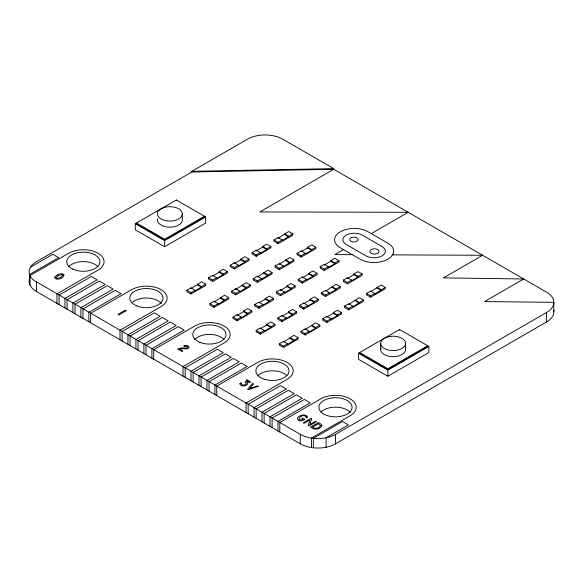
<?xml version="1.0" encoding="UTF-8"?>
<svg xmlns="http://www.w3.org/2000/svg" width="583" height="583" viewBox="0 0 583 583"><rect width="100%" height="100%" fill="white"/><g stroke="black" fill="none" stroke-linecap="round" stroke-linejoin="round"><path stroke-width="0.87" d="M29.995 285.065L29.995 275.584L29.361 273.74A24.88 14.364 0 0 1 29.995 268.151L31.045 266.365A24.88 14.364 0 0 1 36.438 261.709L191.822 172L191.822 171.322L247.52 139.162A24.88 14.364 0 0 1 282.704 139.162L333.716 168.611L333.716 169.289L546.562 292.178A24.88 14.364 0 0 1 546.562 312.488L546.562 321.969L335.48 443.838A24.88 14.364 0 0 1 327.406 446.95L324.323 447.555A24.88 14.364 0 0 1 314.638 447.919L311.446 447.555A24.88 14.364 0 0 1 300.296 443.838L36.438 291.5A24.88 14.364 0 0 1 29.995 285.065L29.361 283.221A24.88 14.364 0 0 1 29.361 279.468M30.615 267.101L52.856 254.261L58.715 257.65L29.609 274.455L29.609 283.936M135.292 223.704L176.343 200.005L205.661 216.934L205.661 223.027L164.61 246.726L135.292 229.797L135.292 223.704L164.61 240.633L205.661 216.934M164.61 239.278L204.487 216.257L204.487 216.934L164.61 239.956L136.466 223.704L136.466 223.027L164.61 239.278L164.61 239.956M186.866 290.261L190.969 287.893L195.079 290.261L195.079 290.939L205.631 284.169L205.631 285.524L190.969 293.985L186.866 291.617L186.866 290.261L190.969 292.637L195.079 290.261M191.69 288.155L201.529 281.8L205.631 284.169M219.121 271.649L223.223 269.273L227.326 271.649L227.326 272.997L212.664 281.465L208.561 279.089L208.561 277.741L212.664 275.365L216.774 277.741L216.774 278.419L223.223 274.695L223.223 274.017L219.121 271.649L219.121 272.319L212.664 276.043L212.664 275.365M240.815 259.122L244.918 256.753L249.021 259.122L249.021 260.477L234.359 268.938L230.256 266.569L230.256 265.214L234.359 262.846L238.469 265.214L238.469 265.892L244.918 262.168L244.918 261.49L240.815 259.122L240.815 259.799L234.359 263.523L234.359 262.846M262.663 246.507L266.766 244.131L270.876 246.507L270.876 247.855L256.214 256.323L252.111 253.948L252.111 252.599L256.214 250.231L260.317 252.599L260.317 253.277L266.766 249.553L266.766 248.875L262.663 246.507L262.663 247.177L256.214 250.901L256.214 250.231M274.032 239.941L278.135 237.572L282.238 239.941L282.238 240.619L292.79 233.849L292.79 235.204L278.135 243.665L274.032 241.296L274.032 239.941L278.135 242.309L282.238 239.941M278.135 237.572L278.135 238.25L288.687 231.48L292.79 233.849M208.561 277.741L212.664 280.11L216.774 277.741M223.223 274.017L227.326 271.649M230.256 265.214L234.359 267.582L238.469 265.214M244.918 261.49L249.021 259.122M252.111 252.599L256.214 254.968L260.317 252.599M266.766 248.875L270.876 246.507M209.902 303.663L214.005 301.294L218.115 303.663L218.115 304.341L228.667 297.57L228.667 298.926L214.005 307.387L209.902 305.018L209.902 303.663L214.005 306.031L218.115 303.663M214.005 301.294L214.005 301.972L224.564 295.202L228.667 297.57M231.597 291.136L235.7 288.767L239.81 291.136L239.81 291.813L250.362 285.043L250.362 286.399L235.7 294.86L231.597 292.491L231.597 291.136L235.7 293.511L239.81 291.136M235.7 288.767L235.7 289.445L246.259 282.675L250.362 285.043M253.292 278.616L257.394 276.24L261.505 278.616L261.505 279.293L272.057 272.516L272.057 273.872L257.394 282.34L253.292 279.964L253.292 278.616L257.394 280.984L261.505 278.616M258.116 276.51L267.954 270.148L272.057 272.516M275.147 265.994L279.25 263.625L283.353 265.994L283.353 266.671L293.905 259.901L293.905 261.257L279.25 269.718L275.147 267.349L275.147 265.994L279.25 268.369L283.353 265.994M279.25 264.303L289.802 257.533L293.905 259.901M307.62 247.25L311.723 244.882L315.826 247.25L315.826 248.598L301.171 257.067L297.068 254.698L297.068 253.343L301.171 250.974L305.273 253.343L305.273 254.02L311.723 250.296L311.723 249.619L307.62 247.25L307.62 247.928L301.171 251.652L301.171 250.974M297.068 253.343L301.171 255.711L305.273 253.343M311.723 249.619L315.826 247.25M343.518 249.619L334.89 254.603L352.285 254.684M371.269 233.601L408.187 212.285L259.836 211.942L333.716 169.289L191.822 172M243.57 310.972L247.673 308.604L251.776 310.972L251.776 312.328L237.121 320.788L233.018 318.42L233.018 317.065L237.121 314.696L241.224 317.065L241.224 317.742L247.673 314.018L247.673 313.341L243.57 310.972L243.57 311.65L237.835 314.958M265.265 298.445L269.368 296.077L273.471 298.445L273.471 299.8L258.816 308.261L254.713 305.893L254.713 304.537L258.816 302.169L262.918 304.537L262.918 305.215L269.368 301.491L269.368 300.813L265.265 298.445L265.265 299.123L258.816 302.847L258.816 302.169M286.96 285.918L291.063 283.549L295.166 285.918L295.166 287.273L280.51 295.734L276.408 293.366L276.408 292.01L280.51 289.642L284.613 292.01L284.613 292.688L291.063 288.964L291.063 288.286L286.96 285.918L286.96 286.596L280.51 290.319L280.51 289.642M308.808 273.303L312.918 270.935L317.021 273.303L317.021 274.659L302.358 283.119L298.256 280.751L298.256 279.395L302.358 277.027L306.469 279.395L306.469 280.073L312.918 276.349L312.918 275.672L308.808 273.303L308.808 273.981L302.358 277.705L302.358 277.027M330.729 260.645L334.839 258.276L338.942 260.645L338.942 262L324.279 270.468L320.176 268.093L320.176 266.744L324.279 264.369L328.382 266.744L328.382 267.422L334.839 263.698L334.839 263.02L330.729 260.645L330.729 261.322L324.279 265.046L324.279 264.369M233.018 317.065L237.121 319.433L241.224 317.065M247.673 313.341L251.776 310.972M254.713 304.537L258.816 306.906L262.918 304.537M269.368 300.813L273.471 298.445M276.408 292.01L280.51 294.386L284.613 292.01M291.063 288.286L295.166 285.918M298.256 279.395L302.358 281.764L306.469 279.395M312.918 275.672L317.021 273.303M320.176 266.744L324.279 269.113L328.382 266.744M334.839 263.02L338.942 260.645M266.737 324.337L270.84 321.969L274.943 324.337L274.943 325.693L260.288 334.154L256.185 331.785L256.185 330.43L260.288 328.061L264.391 330.43L264.391 331.108L270.84 327.384L270.84 326.706L266.737 324.337L266.737 325.015L261.002 328.324M288.432 311.81L292.535 309.442L296.638 311.81L296.638 313.166L281.983 321.634L277.88 319.258L277.88 317.91L281.983 315.534L286.085 317.91L286.085 318.58L292.535 314.856L292.535 314.186L288.432 311.81L288.432 312.488L281.983 316.212L281.983 315.534M310.127 299.29L314.23 296.915L318.333 299.29L318.333 300.639L303.677 309.107L299.575 306.738L299.575 305.383L303.677 303.014L307.78 305.383L307.78 306.06L314.23 302.337L314.23 301.659L310.127 299.29L310.127 299.968L303.677 303.692L303.677 303.014M325.525 290.392L325.525 291.07L336.085 284.3L340.188 286.668L340.188 288.024L325.525 296.492L321.422 294.116L321.422 292.768L325.525 290.392L329.635 292.768L329.635 293.438L328.265 292.651M353.896 274.017L358.006 271.649L362.109 274.017L362.109 275.373L347.446 283.834L343.343 281.465L343.343 280.11L347.446 277.741L351.556 280.11L351.556 280.787L358.006 277.063L358.006 276.386L353.896 274.017L353.896 274.695L347.446 278.419L347.446 277.741M256.185 330.43L260.288 332.798L264.391 330.43M270.84 326.706L274.943 324.337M277.88 317.91L281.983 320.278L286.085 317.91M292.535 314.186L296.638 311.81M299.575 305.383L303.677 307.751L307.78 305.383M314.23 301.659L318.333 299.29M321.422 292.768L325.525 295.136L329.635 292.768M331.982 286.668L336.085 289.044L340.188 286.668M343.343 280.11L347.446 282.478L351.556 280.11M358.006 276.386L362.109 274.017M329.635 293.438L336.085 289.715L336.085 289.044M279.352 343.795L283.462 341.427L287.565 343.795L287.565 344.473L298.117 337.703L298.117 339.058L283.462 347.519L279.352 345.151L279.352 343.795L283.462 346.164L287.565 343.795M283.462 341.427L283.462 342.104L294.014 335.334L298.117 337.703M305.157 328.899L305.157 329.577L315.709 322.807L319.812 325.176L319.812 326.531L305.157 334.999L301.047 332.623L301.047 331.275L305.157 328.899L309.26 331.275L309.26 331.946L307.89 331.159M333.301 312.656L337.404 310.28L341.507 312.656L341.507 314.004L326.852 322.472L322.742 320.103L322.742 318.748L326.852 316.38L330.955 318.748L330.955 319.426L337.404 315.702L337.404 315.024L333.301 312.656L333.301 313.333L326.852 317.05L326.852 316.38M344.597 306.133L348.7 303.758L352.802 306.133L352.802 306.804L363.362 300.034L363.362 301.389L348.7 309.857L344.597 307.481L344.597 306.133L348.7 308.502L352.802 306.133M348.7 304.435L359.259 297.665L363.362 300.034M366.518 293.475L370.62 291.106L374.723 293.475L374.723 294.153L385.283 287.383L385.283 288.738L370.62 297.199L366.518 294.83L366.518 293.475L370.62 295.843L374.723 293.475M370.62 291.106L370.62 291.784L381.173 285.014L385.283 287.383M301.047 331.275L305.157 333.644L309.26 331.275M311.606 325.176L315.709 327.551L319.812 325.176M322.742 318.748L326.852 321.116L330.955 318.748M337.404 315.024L341.507 312.656M309.26 331.946L315.709 328.222L315.709 327.551M358.523 353.218L399.566 329.519L428.884 346.448L428.884 352.54L387.841 376.239L358.523 359.31L358.523 353.218L387.841 370.147L428.884 346.448M387.841 368.791L427.711 345.77L427.711 346.448L387.841 369.469L359.696 353.218L359.696 352.54L387.841 368.791L387.841 369.469M56.959 303.349L56.959 293.868L98.002 270.169A20.733 11.966 0 0 0 98.002 253.248A20.733 11.966 0 0 0 68.685 253.248L29.995 275.584A24.88 14.364 0 0 0 34.288 280.605L300.296 434.357A24.88 14.364 0 0 0 311.446 438.073L314.638 438.445A24.88 14.364 0 0 0 324.323 438.073L327.406 437.469A24.88 14.364 0 0 0 335.48 434.357L546.562 312.488M191.822 171.322L333.716 168.611M392.461 254.866L482.651 255.274L443.481 277.894L523.694 278.973L484.524 301.586L553.85 302.329L553.85 311.81M284.584 233.849L288.687 236.217M377.07 287.383L381.173 289.751M284.584 234.526L288.687 236.895M307.62 247.928L311.723 250.296M330.729 261.322L334.839 263.698M353.896 274.695L358.006 277.063M377.07 288.06L381.173 290.429M285.699 259.901L289.802 262.27M355.149 300.034L359.259 302.409M262.663 247.177L266.766 249.553M285.699 260.579L289.802 262.948M308.808 273.981L312.918 276.349M331.982 287.346L336.085 289.715M355.149 300.711L359.259 303.08M263.844 272.516L267.954 274.892M240.815 259.799L244.918 262.168M263.844 273.194L267.954 275.57M286.96 286.596L291.063 288.964M310.127 299.968L314.23 302.337M333.301 313.333L337.404 315.702M242.149 285.043L246.259 287.412M219.121 272.319L223.223 274.695M242.149 285.721L246.259 288.089M265.265 299.123L269.368 301.491M288.432 312.488L292.535 314.856M311.606 325.853L315.709 328.222M197.426 284.169L201.529 286.537M220.454 297.57L224.564 299.939M289.911 337.703L294.014 340.071M197.426 284.847L201.529 287.215M220.454 298.248L224.564 300.617M243.57 311.65L247.673 314.018M266.737 325.015L270.84 327.384M289.911 338.38L294.014 340.749M405.557 343.402A12.44 7.178 0 0 1 386.893 349.618A12.44 7.178 0 0 1 386.893 337.185A12.44 7.178 0 0 1 405.557 343.402L405.557 349.494A12.44 7.178 0 0 1 392.031 356.65A12.44 7.178 0 0 1 380.867 348.248M399.566 329.519L399.566 330.197M387.841 370.147L387.841 376.239M380.677 343.402L380.677 349.494M370.62 295.843L370.62 297.199M348.7 308.502L348.7 309.857M347.446 282.478L347.446 283.834M335.48 434.357L335.48 443.838M326.852 321.116L326.852 322.472M326.137 447.197L326.137 437.724L348.379 424.883L342.512 421.494L313.406 438.299L313.406 447.78M325.525 295.136L325.525 296.492M324.279 269.113L324.279 270.468M311.446 447.555L311.446 438.073L350.135 415.737A20.733 11.966 0 0 0 350.135 398.816A20.733 11.966 0 0 0 320.818 398.816L279.774 422.507L279.774 431.988M305.157 333.644L305.157 334.999M303.677 307.751L303.677 309.107M302.358 281.764L302.358 283.119M301.171 255.711L301.171 257.067M300.296 434.357L300.296 443.838M283.462 346.164L283.462 347.519M281.983 320.278L281.983 321.634M280.51 294.386L280.51 295.734M279.25 268.369L279.25 269.718M278.135 242.309L278.135 243.665M277.953 430.939L277.953 421.458L310.207 402.838L304.341 399.457L272.093 418.077L272.093 427.558M269.98 426.333L269.98 416.86L302.227 398.24L296.368 394.851L264.121 413.471L264.121 422.952M262.007 421.735L262.007 412.254L294.255 393.634L288.396 390.246L256.141 408.865L256.141 418.346M260.288 328.061L260.288 328.739M260.288 332.798L260.288 334.154M258.816 306.906L258.816 308.261M257.394 276.24L257.394 276.918M257.394 280.984L257.394 282.34M256.214 254.968L256.214 256.323M254.035 417.129L254.035 407.648L286.282 389.029L280.416 385.647L248.169 404.267L248.169 413.741M246.055 412.524L246.055 403.042L287.106 379.351A20.733 11.966 0 0 0 287.106 362.422A20.733 11.966 0 0 0 257.788 362.422L216.738 386.121L216.738 395.595M237.121 314.696L237.121 315.374M237.121 319.433L237.121 320.788M235.7 293.511L235.7 294.86M234.359 267.582L234.359 268.938M214.923 394.545L214.923 385.072L247.17 366.452L241.311 363.063L209.057 381.683L209.057 391.164M214.005 306.031L214.005 307.387M212.664 280.11L212.664 281.465M206.95 389.947L206.95 380.466L239.198 361.846L233.331 358.458L201.084 377.077L201.084 386.558M198.971 385.341L198.971 375.86L231.225 357.241L225.359 353.859L193.111 372.479L193.111 381.952M190.969 287.893L190.969 288.57M190.969 292.637L190.969 293.985M190.998 380.735L190.998 371.254L223.245 352.635L217.386 349.253L185.139 367.873L185.139 377.354M183.026 376.13L183.026 366.656L224.069 342.957A20.733 11.966 0 0 0 224.069 326.028A20.733 11.966 0 0 0 194.751 326.028L153.708 349.727L153.708 359.208M182.326 213.888A12.44 7.178 0 0 1 163.67 220.104A12.44 7.178 0 0 1 163.67 207.665A12.44 7.178 0 0 1 182.326 213.888L182.326 219.98A12.44 7.178 0 0 1 168.808 227.137A12.44 7.178 0 0 1 157.643 218.734M176.343 200.005L176.343 200.683M164.61 240.633L164.61 246.726M151.886 358.159L151.886 348.678L184.141 330.058L178.274 326.669L146.027 345.289L146.027 354.77M143.914 353.553L143.914 344.072L176.161 325.452L170.302 322.071L138.054 340.691L138.054 350.164M135.941 348.947L135.941 339.466L168.188 320.847L162.329 317.465L130.075 336.085L130.075 345.566M127.968 344.342L127.968 334.868L160.216 316.248L154.349 312.86L122.102 331.479L122.102 340.96M119.989 339.743L119.989 330.262L161.039 306.563A20.733 11.966 0 0 0 161.039 289.634A20.733 11.966 0 0 0 131.722 289.634L90.671 313.333L90.671 322.814M88.856 321.765L88.856 312.284L121.104 293.664L115.245 290.283L82.99 308.903L82.99 318.376M80.884 317.159L80.884 307.678L113.131 289.066L107.265 285.677L75.018 304.297L75.018 313.778M72.904 312.554L72.904 303.08L105.159 284.46L99.292 281.072L67.045 299.691L67.045 309.172M64.932 307.955L64.932 298.474L97.186 279.855L91.32 276.466L59.072 295.085L59.072 304.566M36.438 282.019L36.438 291.5M553.639 309.937A24.88 14.364 0 0 1 546.562 321.969M132.727 302.14A16.586 9.576 0 0 1 161.36 303.473M194.678 339.576A16.586 9.576 0 0 1 209.188 334.394A16.586 9.576 0 0 1 223.93 339.35M258.116 375.539A16.586 9.576 0 0 1 286.843 375.612M321.087 411.999A16.586 9.576 0 0 1 335.961 407.182A16.586 9.576 0 0 1 350.325 412.494M68.779 266.606A16.586 9.576 0 0 1 83.486 261.614A16.586 9.576 0 0 1 98.039 266.744M239.992 383.665L239.963 384.357C241.53 386.944 245.807 386.318 247.549 384.204A3.053 1.764 0 0 0 247.615 383.14L247.024 382.419L251.018 382.105L246.82 379.766L246.099 380.182L248.343 381.617L244.933 381.799L246.281 383.585L245.414 384.707L242.637 385.123L241.515 384.532L241.333 383.731C242.499 382.594 239.948 382.375 239.992 383.665M306.17 416.852L306.141 417.647L306.775 417.924L307.452 417.581L307.54 416.707C305.441 413.915 301.068 414.95 298.591 416.714A6.238 3.6 0 0 0 297.352 418.922C298.481 422.034 302.934 420.941 304.96 419.308L301.936 418.12L301.928 418.689L302.985 419.294C293.956 422.668 302.154 412.123 306.17 416.852M321.889 425.619C320.373 429.926 313.647 430.028 310.55 427.186L318.442 422.631L321.08 424.22L321.889 425.619M62.898 275.212L60.945 277.326L57.272 278.448A1.297 0.751 0 0 1 56.026 277.741L57.987 275.628L62.119 274.557A1.319 0.758 0 0 1 62.898 275.212M320.49 425.699C319.418 428.643 314.762 429.103 312.473 427.171L318.391 423.746L320.49 425.699M258.233 386.34L248.926 389.597L247.586 389.189L252.803 383.381L253.627 383.92L249.597 388.489L257.241 386.019L258.233 386.34M183.958 345.814L184.425 346.331L187.252 346.608L187.741 347.228L187.325 347.803A1.538 0.889 0 0 1 186.123 348.073L182.027 347.847L177.487 349.028L182.275 351.651L182.778 350.951L179.71 349.181L181.787 348.67L186.152 348.853A2.937 1.698 0 0 0 188.418 348.343L189.198 347.257L188.185 346.011L186.392 345.428L183.958 345.814M311.606 419.024L309.857 424.519L315.301 421.378L316.518 421.64L308.757 426.144L308.145 425.554L309.952 419.986L304.399 423.192L303.182 422.923L310.506 418.565L311.402 418.543L311.606 419.024M54.904 277.056L54.758 278.047C57.309 280.7 63.518 278.39 64.159 274.892C61.667 272.305 56.748 274.491 54.904 277.056M392.876 254.312L390.916 256.943A19.705 11.376 0 0 1 364.892 261.271L361.052 259.741L339.481 247.287L336.814 245.079A19.705 11.376 0 0 1 340.348 231.772A19.705 11.376 0 0 1 363.398 229.731L367.224 231.269L388.795 243.723L391.448 245.939A19.705 11.376 0 0 1 392.876 254.312M118.225 314.288L118.225 314.842L119.18 314.842L126.453 310.499L125.258 310.229L118.225 314.288M383.774 254.509L382.018 255.828A11.42 6.595 0 0 1 366.328 256.075L345.806 244.226A11.42 6.588 0 0 1 351.141 233.477L353.99 233.222A11.42 6.588 0 0 1 361.934 234.92L382.455 246.769A11.42 6.595 0 0 1 383.774 254.509M351.585 237.58L350.769 237.988A4.147 2.39 0 0 0 350.74 241.143A4.147 2.39 0 0 0 356.155 241.573L356.971 241.165A4.147 2.39 0 0 0 357.007 238.01A4.147 2.39 0 0 0 351.585 237.58M377.791 249.677L376.888 249.233A4.547 2.623 0 0 0 370.956 249.706A4.547 2.623 0 0 0 370.999 253.168L371.896 253.612A4.547 2.623 0 0 0 377.828 253.139A4.547 2.623 0 0 0 377.791 249.677M199.933 342.352A16.586 9.576 0 0 0 225.934 335.305A16.586 9.576 0 0 0 202.359 325.824A16.586 9.576 0 0 0 199.933 342.352M264.092 379.154A16.586 9.576 0 0 0 289.03 370.926A16.586 9.576 0 0 0 264.208 362.575A16.586 9.576 0 0 0 264.092 379.154M136.954 305.98A16.586 9.576 0 0 0 162.905 298.875A16.586 9.576 0 0 0 139.271 289.452A16.586 9.576 0 0 0 136.954 305.98M324.585 414.498A16.586 9.576 0 0 0 351.753 409.113A16.586 9.576 0 0 0 330.095 398.218A16.586 9.576 0 0 0 324.585 414.498M72.715 269.062A16.586 9.576 0 0 0 99.686 263.348A16.586 9.576 0 0 0 77.634 252.723A16.586 9.576 0 0 0 72.715 269.062"/></g></svg>
